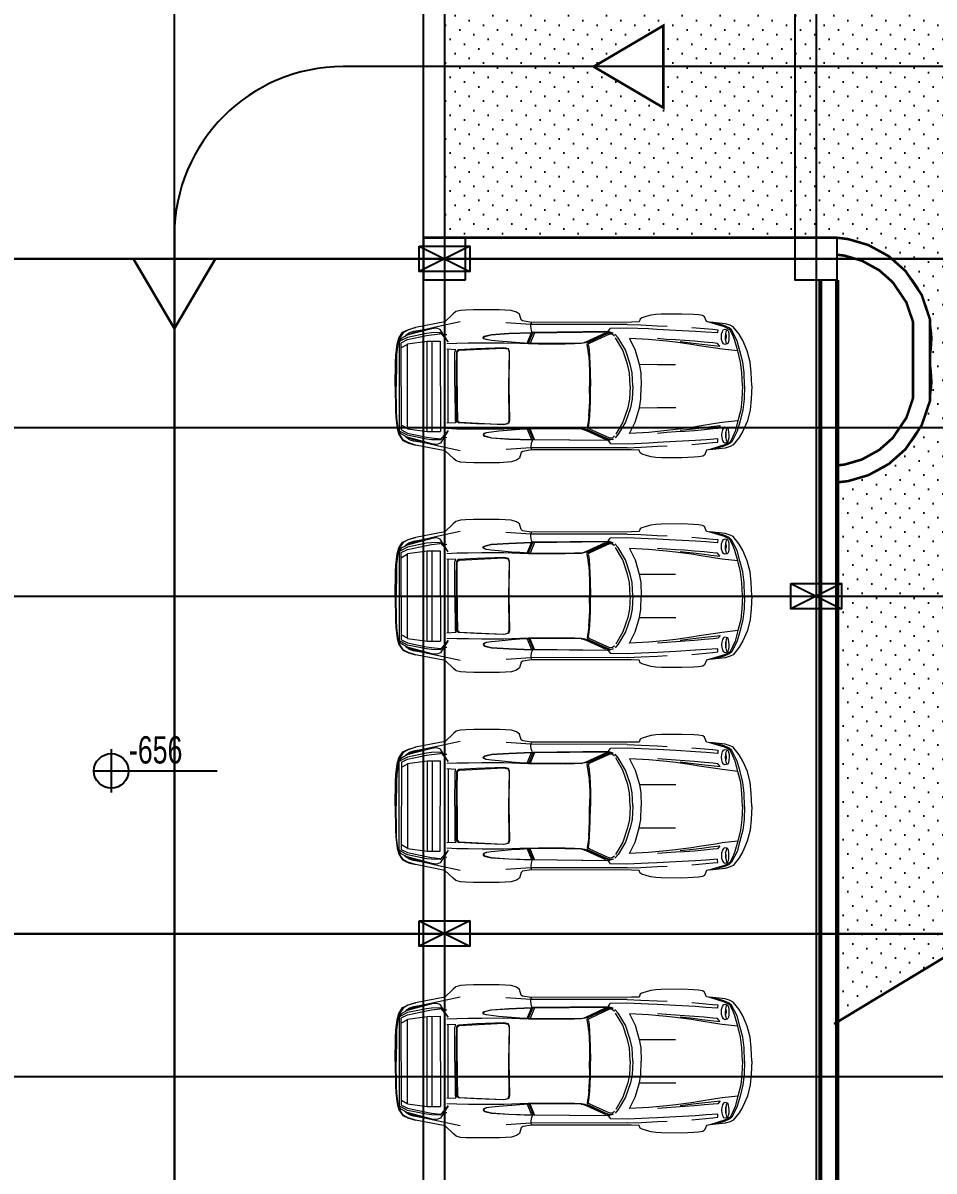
# Model space of a CAD drawing. Extents: x 250879 to 348495, y -51522 to -9360.
# Drawn here: x 327470 to 328550, y -42853 to -41492 of the extents above; entities that cross this region are included whole.
import ezdxf

# ---------------------------------------------------------------- set-up
doc = ezdxf.new("R2010")
doc.units = 0
doc.layers.get('0').update_dxf_attribs({"linetype": 'CONTINUOUS'})
doc.layers.add('A-text finishing', color=6, linetype='CONTINUOUS', lineweight=13)
doc.layers.add('FIGURES', color=153, linetype='CONTINUOUS', lineweight=0)
for name, color, linetype in [('AXIS', 1, 'CONTINUOUS'), ('COLUMN', 5, 'CONTINUOUS'), ('FURNITURE', 4, 'CONTINUOUS'), ('HATCH', 8, 'CONTINUOUS'), ('TEXT', 3, 'CONTINUOUS'), ('WALL', 7, 'CONTINUOUS')]:
    doc.layers.add(name, color=color, linetype=linetype)
doc.styles.get("Standard").update_dxf_attribs({"font": 'sanss___.ttf', "height": 15})
pattern_1 = [(45, (19207.206, -20279.165), (-5.6126601, 16.8379802), [0, -15.875])]

# ---------------------------------------------------------------- blocks, each defined once
blk = doc.blocks.new('XREF1$0$02PCAR09')
at = {"color": 0, "linetype": 'ByBlock'}
for p, q in [((-139.39, 33.77), (-143.26, 30.05)), ((-138.14, 34.83), (-139.39, 33.77)), ((-136.04, 35.43), (-138.14, 34.83)), ((-133.57, 35.58), (-136.04, 35.43)), ((-129.86, 35.7), (-133.57, 35.58)), ((-117.88, 35.7), (-129.86, 35.7)), ((-112.33, 35.34), (-117.88, 35.7)), ((-109.85, 34.59), (-112.33, 35.34)), ((-108.47, 33.6), (-109.85, 34.59)), ((-107.73, 30.95), (-108.47, 33.6)), ((-48.85, 32.53), (-51.29, 31.76)), ((-47.09, 33.02), (-48.85, 32.53)), ((-44.85, 33.29), (-47.09, 33.02)), ((-42.26, 33.45), (-44.85, 33.29)), ((-32.75, 33.53), (-42.26, 33.45)), ((-27.18, 33.31), (-32.75, 33.53)), ((-24.96, 33.14), (-27.18, 33.31)), ((-22.98, 32.83), (-24.96, 33.14)), ((-22.13, 32.24), (-22.98, 32.83)), ((-21.22, 30), (-22.13, 32.24)), ((-149.39, 26.87), (-160.88, 23.8)), ((-157.04, 27.42), (-160.49, 26.23)), ((-160.29, 26.5), (-157.04, 27.42)), ((-143.26, 30.05), (-157.04, 27.42)), ((-146.25, 27.9), (-152.81, 26.43)), ((-147.04, 27.13), (-149.39, 26.87)), ((-145.43, 26.52), (-147.04, 27.13)), ((-136.16, 30.07), (-146.25, 27.9)), ((-103.18, 28.82), (-114.79, 29.59)), ((-107, 30.43), (-107.73, 30.95)), ((-102.8, 29.76), (-107, 30.43)), ((-103.18, 28.82), (-102.8, 29.76)), ((-58.2, 28.79), (-103.18, 28.82)), ((-103.18, 28.09), (-103.18, 28.82)), ((-103.06, 26.7), (-103.18, 28.09)), ((-56.22, 29.83), (-102.8, 29.76)), ((-67.1, 25.46), (-66.11, 26.89)), ((-58.32, 27.06), (-66.11, 26.89)), ((-48.2, 26.63), (-58.32, 27.06)), ((-58.2, 28.77), (-51.78, 28.55)), ((-52.64, 29.95), (-56.22, 29.83)), ((-52.16, 31.23), (-52.64, 29.95)), ((-51.29, 31.76), (-52.16, 31.23)), ((-51.78, 28.55), (-44.15, 28.14)), ((-44.15, 28.14), (-39.54, 27.93)), ((-28.03, 27.35), (-18.29, 26.45)), ((-19.65, 29.66), (-21.22, 30)), ((-12.48, 29.04), (-19.65, 29.78)), ((-12.79, 27.56), (-19.65, 29.66)), ((-13.04, 28.18), (-17.96, 29.55)), ((-10.59, 27.09), (-13.04, 28.18)), ((-10.26, 26.19), (-12.79, 27.56)), ((-10.14, 28.29), (-12.48, 29.04)), ((-9.43, 26.13), (-10.59, 27.09)), ((-8.78, 27.56), (-10.14, 28.29)), ((-5.94, 24.09), (-8.78, 27.56)), ((-165.56, 19.69), (-164.79, 22.49)), ((-164.42, 22.49), (-165.19, 19.69)), ((-164.79, 22.49), (-162.98, 25.22)), ((-163.6, 22.32), (-164.59, 21.21)), ((-162.81, 24.98), (-164.42, 22.49)), ((-160.88, 23.8), (-163.6, 22.32)), ((-160.77, 22.81), (-163.6, 21.32)), ((-163.6, 20.33), (-160.77, 21.82)), ((-162.98, 25.22), (-160.29, 26.5)), ((-160.49, 26.23), (-162.81, 24.98)), ((-161.5, 23.73), (-161.74, 23.33)), ((-159.78, 24.91), (-161.5, 23.73)), ((-151.85, 24.65), (-160.77, 22.81)), ((-160.77, 21.82), (-151.85, 23.66)), ((-159.78, 24.24), (-160.17, 23.99)), ((-157.91, 25.53), (-159.78, 24.91)), ((-157.91, 25.01), (-159.78, 24.24)), ((-152.81, 26.43), (-157.91, 25.53)), ((-153.83, 25.85), (-157.91, 25.01)), ((-153.47, 26.28), (-153.83, 25.85)), ((-149.51, 24.91), (-151.85, 24.65)), ((-151.85, 23.66), (-149.51, 24.04)), ((-145.43, 25.03), (-149.51, 24.91)), ((-149.51, 24.04), (-145.43, 24.53)), ((-141.73, 20.71), (-145.43, 26.52)), ((-145.43, 25.03), (-141.73, 20.73)), ((-145.43, 24.53), (-145.43, 25.03)), ((-142.39, 24.02), (-143.85, 23.95)), ((-125.42, 22.45), (-125.37, 22.96)), ((-125.08, 22.11), (-125.42, 22.45)), ((-125.37, 22.96), (-124.86, 23.34)), ((-125.15, 22.43), (-125.13, 22.84)), ((-124.89, 22.11), (-125.15, 22.43)), ((-125.13, 22.84), (-124.69, 23.22)), ((-124.01, 21.73), (-125.08, 22.11)), ((-123.84, 21.73), (-124.89, 22.11)), ((-124.86, 23.34), (-121.58, 24.14)), ((-124.69, 23.22), (-121.6, 24.01)), ((-121.62, 21.38), (-124.01, 21.73)), ((-121.62, 21.38), (-123.84, 21.73)), ((-121.6, 24.01), (-113.44, 24.57)), ((-121.58, 24.14), (-113.44, 24.69)), ((-113.44, 24.69), (-102.68, 25.08)), ((-113.44, 24.57), (-102.68, 24.96)), ((-104.9, 20.03), (-102.9, 24.96)), ((-104.22, 19.99), (-102.17, 24.96)), ((-101.45, 24.96), (-103.47, 19.98)), ((-102.68, 25.44), (-103.06, 26.7)), ((-67.1, 25.44), (-102.68, 25.06)), ((-102.68, 25.08), (-102.68, 25.44)), ((-102.68, 24.94), (-67.65, 25.32)), ((-102.68, 25.06), (-102.68, 24.94)), ((-77.45, 20.66), (-68.24, 24.88)), ((-67.39, 24.89), (-76.59, 20.66)), ((-76.17, 20.52), (-66.86, 24.77)), ((-66.4, 24.24), (-75.65, 20.03)), ((-66.42, 25.2), (-67.39, 24.89)), ((-67.1, 25.54), (-67.1, 25.54)), ((-64.81, 24.72), (-67.1, 25.46)), ((-66.86, 24.77), (-65.78, 24.81)), ((-65.14, 24.16), (-66.4, 24.24)), ((-65.78, 24.81), (-64.81, 24.72)), ((-64.13, 23.29), (-65.14, 24.16)), ((-62.4, 22.49), (-63.89, 24.21)), ((-60.22, 16.82), (-63.6, 22.49)), ((-58.97, 16.82), (-62.4, 22.49)), ((-57.13, 22.11), (-54.53, 16.8)), ((-48.2, 21.63), (-57.13, 22.11)), ((-44.15, 26.41), (-48.2, 26.63)), ((-39.78, 20.85), (-48.2, 21.63)), ((-35.6, 25.95), (-44.15, 26.41)), ((-39.78, 21.75), (-44.12, 22.11)), ((-35.6, 21.46), (-39.78, 21.75)), ((-26.33, 25.46), (-35.6, 25.95)), ((-31.38, 21.21), (-35.6, 21.46)), ((-21.41, 25.08), (-26.33, 25.46)), ((-16.03, 24.72), (-21.41, 25.08)), ((-18.29, 26.45), (-15.88, 26.19)), ((-15.88, 26.19), (-16.03, 24.72)), ((-14.22, 22.91), (-14.12, 24.14)), ((-14.12, 21.68), (-14.22, 22.91)), ((-14.12, 24.14), (-13.76, 25.41)), ((-13.76, 20.44), (-14.12, 21.68)), ((-13.76, 25.41), (-13.28, 26.26)), ((-13.28, 26.26), (-12.67, 26.55)), ((-12.67, 26.55), (-11.49, 26.19)), ((-12.31, 22.86), (-12.22, 24.26)), ((-12.24, 21.56), (-12.31, 22.86)), ((-12.04, 22.86), (-12.24, 21.56)), ((-12.07, 20.57), (-12.24, 21.58)), ((-12.22, 24.26), (-12.07, 25.22)), ((-12.22, 24.26), (-12.04, 22.86)), ((-12.07, 25.22), (-11.81, 25.93)), ((-11.81, 25.93), (-11.49, 26.19)), ((-11.49, 26.19), (-11.18, 25.93)), ((-11.18, 25.93), (-10.93, 25.22)), ((-10.93, 25.22), (-10.74, 24.13)), ((-10.74, 21.58), (-10.93, 20.51)), ((-10.74, 24.13), (-10.69, 22.86)), ((-10.69, 22.86), (-10.74, 21.58)), ((-8.9, 23.63), (-10.26, 26.19)), ((-6.9, 21.08), (-9.43, 26.13)), ((-7.91, 21.15), (-8.9, 23.63)), ((-4.27, 21.14), (-5.94, 24.09)), ((-166.21, 14.44), (-165.56, 19.69)), ((-165.19, 19.69), (-165.8, 14.82)), ((-163.6, 21.32), (-164.59, 20.71)), ((-164.59, -21.21), (-164.59, 21.21)), ((-163.6, 20.33), (-163.6, -20.33)), ((-163.6, 18.05), (-160.88, 19.53)), ((-160.77, 19.82), (-151.61, 21.07)), ((-160.77, 19.82), (-160.77, -19.82)), ((-151.61, 21.07), (-151.61, -21.07)), ((-151.61, 21.07), (-145.43, 21.07)), ((-149.26, 21.07), (-149.26, -21.19)), ((-145.43, -21.07), (-145.43, 21.07)), ((-137.77, 19.96), (-142.39, 19.75)), ((-138.14, 17.06), (-142.38, 17.26)), ((-141.73, 17.26), (-141.73, -17.16)), ((-138.57, 15.9), (-138.14, 17.06)), ((-137.51, 16.58), (-137.9, 15.9)), ((-132.34, 20.03), (-137.77, 19.96)), ((-136.98, 17.01), (-137.51, 16.58)), ((-137.48, 15.78), (-137.08, 16.44)), ((-137.08, 16.44), (-136.55, 16.78)), ((-128.55, 17.52), (-136.98, 17.01)), ((-136.55, 16.78), (-115.95, 17.82)), ((-126.04, 20.1), (-132.34, 20.03)), ((-115.76, 17.94), (-128.55, 17.52)), ((-115.78, 20.11), (-126.04, 20.1)), ((-118.22, 21.03), (-121.62, 21.38)), ((-112.19, 20.51), (-118.22, 21.03)), ((-115.95, 17.82), (-113.73, 17.36)), ((-108.37, 19.87), (-115.78, 20.11)), ((-113.56, 17.48), (-115.76, 17.94)), ((-113.73, 17.36), (-113.35, 15.95)), ((-113.2, 16.07), (-113.56, 17.48)), ((-108.37, 20.23), (-112.19, 20.51)), ((-104.22, 19.99), (-108.37, 20.23)), ((-104.27, 19.73), (-108.37, 19.87)), ((-99.56, 19.65), (-104.27, 19.73)), ((-99.52, 19.84), (-104.22, 19.99)), ((-87.11, 19.64), (-99.56, 19.65)), ((-87.11, 19.87), (-99.52, 19.84)), ((-82.86, 19.87), (-87.11, 19.87)), ((-82.86, 19.72), (-87.11, 19.64)), ((-79.67, 19.98), (-82.86, 19.87)), ((-79.63, 19.86), (-82.86, 19.72)), ((-79.67, 19.96), (-78.74, 20.2)), ((-77.89, 20.2), (-79.63, 19.86)), ((-78.74, 20.2), (-77.45, 20.66)), ((-77.21, 20.44), (-77.89, 20.2)), ((-76.59, 20.66), (-77.21, 20.44)), ((-76.95, 19.52), (-76.71, 20.25)), ((-76.73, 18.37), (-76.95, 19.52)), ((-76.42, 16.82), (-76.73, 18.37)), ((-76.71, 20.25), (-76.17, 20.52)), ((-76.22, 19.69), (-76.44, 19.24)), ((-76.44, 19.24), (-76.15, 18.22)), ((-76.1, 14.07), (-76.42, 16.82)), ((-75.65, 20.03), (-76.22, 19.69)), ((-76.15, 18.22), (-75.93, 16.82)), ((-75.93, 16.82), (-75.72, 13.98)), ((-60.22, 16.82), (-60.22, 16.82)), ((-58, 10.14), (-60.22, 16.82)), ((-56.75, 10.14), (-58.97, 16.82)), ((-54.53, 16.8), (-52.55, 10.14)), ((-35.6, 20.37), (-39.78, 20.85)), ((-28.21, 19.38), (-35.6, 20.37)), ((-33.48, 20.69), (-27.45, 19.99)), ((-26.79, 20.88), (-31.38, 21.21)), ((-24.62, 18.78), (-28.21, 19.38)), ((-27.45, 19.99), (-23.36, 19.5)), ((-22.2, 20.45), (-26.79, 20.88)), ((-17.01, 17.6), (-24.62, 18.78)), ((-23.36, 19.5), (-19.12, 18.97)), ((-18.2, 20.06), (-22.2, 20.45)), ((-19.12, 18.97), (-14.89, 18.51)), ((-16, 19.87), (-18.2, 20.06)), ((-13.95, 17.11), (-17.01, 17.6)), ((-14.89, 18.51), (-16, 19.87)), ((-6.56, 16.32), (-13.95, 17.11)), ((-13.28, 19.65), (-13.76, 20.44)), ((-12.67, 19.33), (-13.28, 19.65)), ((-11.49, 19.6), (-12.67, 19.33)), ((-11.81, 19.84), (-12.07, 20.57)), ((-11.49, 19.6), (-11.81, 19.84)), ((-11.18, 19.81), (-11.49, 19.6)), ((-10.93, 20.51), (-11.18, 19.81)), ((-6.56, 16.32), (-7.91, 21.15)), ((-5.57, 16.32), (-6.9, 21.08)), ((-5.26, 11.13), (-6.56, 16.32)), ((-4.27, 11.13), (-5.57, 16.32)), ((-2.17, 16.31), (-4.27, 21.14)), ((-0.87, 11.13), (-2.17, 16.31)), ((-166.57, 0.02), (-166.35, 11.22)), ((-166.35, 11.22), (-166.21, 14.44)), ((-165.94, 11.59), (-166.08, 0)), ((-165.8, 14.82), (-165.94, 11.59)), ((-138.66, 0), (-138.57, 15.9)), ((-137.9, 15.9), (-138.04, 8.28)), ((-137.56, 8.16), (-137.48, 15.78)), ((-113.4, -0.02), (-113.2, 16.07)), ((-113.35, 15.95), (-113.4, 0.02)), ((-76.1, 14.07), (-75.74, 7.15)), ((-75.72, 13.98), (-75.43, 7.15)), ((-4.7, 6.2), (-5.26, 11.13)), ((-3.7, 6.2), (-4.27, 11.13)), ((-0.31, 6.18), (-0.87, 11.13)), ((-138.04, 8.28), (-138.04, 0)), ((-137.56, 0), (-137.56, 8.16)), ((-75.74, 7.15), (-75.77, 0)), ((-75.43, 7.15), (-75.4, 0)), ((-57.13, 6.18), (-58, 10.14)), ((-56.89, 0), (-57.13, 6.18)), ((-55.9, 6.18), (-56.75, 10.14)), ((-55.64, 0), (-55.9, 6.18)), ((-52.55, 10.14), (-44.12, 10.09)), ((-52.55, 10.14), (-51.92, 6.18)), ((-51.92, 6.18), (-51.68, 0)), ((-44.12, 10.09), (-35.6, 10.09)), ((-4.39, 0), (-4.7, 6.2)), ((-3.4, 0), (-3.7, 6.2)), ((0, 0), (-0.31, 6.18)), ((-165.94, -11.59), (-166.08, 0)), ((-138.66, 0), (-138.57, -15.9)), ((-138.04, -8.28), (-138.04, 0)), ((-137.56, 0), (-137.56, -8.16)), ((-113.4, 0.02), (-113.2, -16.07)), ((-75.74, -7.15), (-75.77, 0)), ((-75.43, -7.15), (-75.4, 0)), ((-56.89, 0), (-57.13, -6.18)), ((-55.64, 0), (-55.9, -6.18)), ((-51.92, -6.18), (-51.68, 0)), ((-4.39, 0), (-4.7, -6.2)), ((-3.4, 0), (-3.7, -6.2)), ((0, 0), (-0.31, -6.18)), ((-166.57, -0.02), (-166.35, -11.22)), ((-113.35, -15.95), (-113.4, -0.02)), ((-137.9, -15.9), (-138.04, -8.28)), ((-137.56, -8.16), (-137.48, -15.78)), ((-76.1, -14.07), (-75.74, -7.15)), ((-75.72, -13.98), (-75.43, -7.15)), ((-58, -10.14), (-60.22, -16.82)), ((-56.75, -10.14), (-58.97, -16.82)), ((-57.13, -6.18), (-58, -10.14)), ((-55.9, -6.18), (-56.75, -10.14)), ((-54.53, -16.8), (-52.55, -10.14)), ((-52.55, -10.14), (-51.92, -6.18)), ((-52.55, -10.14), (-44.12, -10.09)), ((-44.12, -10.09), (-35.6, -10.09)), ((-4.7, -6.2), (-5.26, -11.13)), ((-3.7, -6.2), (-4.27, -11.13)), ((-0.31, -6.18), (-0.87, -11.13)), ((-166.35, -11.22), (-166.21, -14.44)), ((-166.21, -14.44), (-165.56, -19.69)), ((-165.8, -14.82), (-165.94, -11.59)), ((-165.19, -19.69), (-165.8, -14.82)), ((-138.57, -15.9), (-138.14, -17.06)), ((-137.51, -16.58), (-137.9, -15.9)), ((-137.48, -15.78), (-137.08, -16.44)), ((-113.73, -17.36), (-113.35, -15.95)), ((-113.2, -16.07), (-113.56, -17.48)), ((-76.1, -14.07), (-76.42, -16.82)), ((-75.93, -16.82), (-75.72, -13.98)), ((-5.26, -11.13), (-6.56, -16.32)), ((-4.27, -11.13), (-5.57, -16.32)), ((-0.87, -11.13), (-2.17, -16.31)), ((-165.56, -19.69), (-164.79, -22.49)), ((-164.42, -22.49), (-165.19, -19.69)), ((-163.6, -21.32), (-164.59, -20.71)), ((-163.6, -22.32), (-164.59, -21.21)), ((-163.6, -18.05), (-160.88, -19.53)), ((-163.6, -20.33), (-160.77, -21.82)), ((-160.77, -22.81), (-163.6, -21.32)), ((-160.77, -19.82), (-151.61, -21.07)), ((-151.61, -21.07), (-145.43, -21.07)), ((-141.73, -20.71), (-145.43, -26.52)), ((-145.43, -25.03), (-141.73, -20.73)), ((-137.77, -19.96), (-142.39, -19.75)), ((-138.14, -17.06), (-142.38, -17.26)), ((-132.34, -20.03), (-137.77, -19.96)), ((-136.98, -17.01), (-137.51, -16.58)), ((-137.08, -16.44), (-136.55, -16.78)), ((-128.55, -17.52), (-136.98, -17.01)), ((-136.55, -16.78), (-115.95, -17.82)), ((-126.04, -20.1), (-132.34, -20.03)), ((-115.76, -17.94), (-128.55, -17.52)), ((-115.78, -20.11), (-126.04, -20.1)), ((-121.62, -21.38), (-124.01, -21.73)), ((-121.62, -21.38), (-123.84, -21.73)), ((-118.22, -21.03), (-121.62, -21.38)), ((-112.19, -20.51), (-118.22, -21.03)), ((-115.95, -17.82), (-113.73, -17.36)), ((-108.37, -19.87), (-115.78, -20.11)), ((-113.56, -17.48), (-115.76, -17.94)), ((-108.37, -20.23), (-112.19, -20.51)), ((-104.27, -19.73), (-108.37, -19.87)), ((-104.22, -19.99), (-108.37, -20.23)), ((-104.9, -20.03), (-102.9, -24.96)), ((-99.56, -19.65), (-104.27, -19.73)), ((-99.52, -19.84), (-104.22, -19.99)), ((-104.22, -19.99), (-102.17, -24.96)), ((-101.45, -24.96), (-103.47, -19.98)), ((-87.11, -19.64), (-99.56, -19.65)), ((-87.11, -19.87), (-99.52, -19.84)), ((-82.86, -19.72), (-87.11, -19.64)), ((-82.86, -19.87), (-87.11, -19.87)), ((-79.63, -19.86), (-82.86, -19.72)), ((-79.67, -19.98), (-82.86, -19.87)), ((-79.67, -19.96), (-78.74, -20.2)), ((-77.89, -20.2), (-79.63, -19.86)), ((-78.74, -20.2), (-77.45, -20.66)), ((-77.21, -20.44), (-77.89, -20.2)), ((-77.45, -20.66), (-68.24, -24.88)), ((-76.59, -20.66), (-77.21, -20.44)), ((-76.73, -18.37), (-76.95, -19.52)), ((-76.95, -19.52), (-76.71, -20.25)), ((-76.42, -16.82), (-76.73, -18.37)), ((-76.71, -20.25), (-76.17, -20.52)), ((-67.39, -24.89), (-76.59, -20.66)), ((-76.44, -19.24), (-76.15, -18.22)), ((-76.22, -19.69), (-76.44, -19.24)), ((-75.65, -20.03), (-76.22, -19.69)), ((-76.17, -20.52), (-66.86, -24.77)), ((-76.15, -18.22), (-75.93, -16.82)), ((-66.4, -24.24), (-75.65, -20.03)), ((-60.22, -16.82), (-63.6, -22.49)), ((-58.97, -16.82), (-62.4, -22.49)), ((-60.22, -16.82), (-60.22, -16.82)), ((-57.13, -22.11), (-54.53, -16.8)), ((-39.78, -20.85), (-48.2, -21.63)), ((-35.6, -20.37), (-39.78, -20.85)), ((-28.21, -19.38), (-35.6, -20.37)), ((-31.38, -21.21), (-35.6, -21.46)), ((-33.48, -20.69), (-27.45, -19.99)), ((-26.79, -20.88), (-31.38, -21.21)), ((-24.62, -18.78), (-28.21, -19.38)), ((-27.45, -19.99), (-23.36, -19.5)), ((-22.2, -20.45), (-26.79, -20.88)), ((-17.01, -17.6), (-24.62, -18.78)), ((-23.36, -19.5), (-19.12, -18.97)), ((-18.2, -20.06), (-22.2, -20.45)), ((-19.12, -18.97), (-14.89, -18.51)), ((-16, -19.87), (-18.2, -20.06)), ((-13.95, -17.11), (-17.01, -17.6)), ((-14.89, -18.51), (-16, -19.87)), ((-13.76, -20.44), (-14.12, -21.68)), ((-6.56, -16.32), (-13.95, -17.11)), ((-13.28, -19.65), (-13.76, -20.44)), ((-12.67, -19.33), (-13.28, -19.65)), ((-11.49, -19.6), (-12.67, -19.33)), ((-12.07, -20.57), (-12.24, -21.58)), ((-11.81, -19.84), (-12.07, -20.57)), ((-11.49, -19.6), (-11.81, -19.84)), ((-11.18, -19.81), (-11.49, -19.6)), ((-10.93, -20.51), (-11.18, -19.81)), ((-10.74, -21.58), (-10.93, -20.51)), ((-6.9, -21.08), (-9.43, -26.13)), ((-7.91, -21.15), (-8.9, -23.63)), ((-6.56, -16.32), (-7.91, -21.15)), ((-5.57, -16.32), (-6.9, -21.08)), ((-4.27, -21.14), (-5.94, -24.09)), ((-2.17, -16.31), (-4.27, -21.14)), ((-164.79, -22.49), (-162.98, -25.22)), ((-162.81, -24.98), (-164.42, -22.49)), ((-160.88, -23.8), (-163.6, -22.32)), ((-162.98, -25.22), (-160.29, -26.5)), ((-160.49, -26.23), (-162.81, -24.98)), ((-161.5, -23.73), (-161.74, -23.33)), ((-159.78, -24.91), (-161.5, -23.73)), ((-149.39, -26.87), (-160.88, -23.8)), ((-160.77, -21.82), (-151.85, -23.66)), ((-151.85, -24.65), (-160.77, -22.81)), ((-157.04, -27.42), (-160.49, -26.23)), ((-160.29, -26.5), (-157.04, -27.42)), ((-159.78, -24.24), (-160.17, -23.99)), ((-157.91, -25.01), (-159.78, -24.24)), ((-157.91, -25.53), (-159.78, -24.91)), ((-153.83, -25.85), (-157.91, -25.01)), ((-152.81, -26.43), (-157.91, -25.53)), ((-153.47, -26.28), (-153.83, -25.85)), ((-146.25, -27.9), (-152.81, -26.43)), ((-151.85, -23.66), (-149.51, -24.04)), ((-149.51, -24.91), (-151.85, -24.65)), ((-149.51, -24.04), (-145.43, -24.53)), ((-145.43, -25.03), (-149.51, -24.91)), ((-145.43, -26.52), (-147.04, -27.13)), ((-145.43, -24.53), (-145.43, -25.03)), ((-142.39, -24.02), (-143.85, -23.95)), ((-125.08, -22.11), (-125.42, -22.45)), ((-125.42, -22.45), (-125.37, -22.96)), ((-125.37, -22.96), (-124.86, -23.34)), ((-124.89, -22.11), (-125.15, -22.43)), ((-125.15, -22.43), (-125.13, -22.84)), ((-125.13, -22.84), (-124.69, -23.22)), ((-124.01, -21.73), (-125.08, -22.11)), ((-123.84, -21.73), (-124.89, -22.11)), ((-124.86, -23.34), (-121.58, -24.14)), ((-124.69, -23.22), (-121.6, -24.01)), ((-121.6, -24.01), (-113.44, -24.57)), ((-121.58, -24.14), (-113.44, -24.69)), ((-113.44, -24.57), (-102.68, -24.96)), ((-113.44, -24.69), (-102.68, -25.08)), ((-103.06, -26.7), (-103.18, -28.09)), ((-102.68, -25.44), (-103.06, -26.7)), ((-102.68, -25.06), (-102.68, -24.94)), ((-102.68, -24.94), (-67.65, -25.32)), ((-67.1, -25.44), (-102.68, -25.06)), ((-102.68, -25.08), (-102.68, -25.44)), ((-66.42, -25.2), (-67.39, -24.89)), ((-64.81, -24.72), (-67.1, -25.46)), ((-67.1, -25.46), (-66.11, -26.89)), ((-67.1, -25.54), (-67.1, -25.54)), ((-66.86, -24.77), (-65.78, -24.81)), ((-65.14, -24.16), (-66.4, -24.24)), ((-65.78, -24.81), (-64.81, -24.72)), ((-64.13, -23.29), (-65.14, -24.16)), ((-62.4, -22.49), (-63.89, -24.21)), ((-48.2, -26.63), (-58.32, -27.06)), ((-48.2, -21.63), (-57.13, -22.11)), ((-44.15, -26.41), (-48.2, -26.63)), ((-35.6, -25.95), (-44.15, -26.41)), ((-39.78, -21.75), (-44.12, -22.11)), ((-35.6, -21.46), (-39.78, -21.75)), ((-26.33, -25.46), (-35.6, -25.95)), ((-28.03, -27.35), (-18.29, -26.45)), ((-21.41, -25.08), (-26.33, -25.46)), ((-16.03, -24.72), (-21.41, -25.08)), ((-18.29, -26.45), (-15.88, -26.19)), ((-15.88, -26.19), (-16.03, -24.72)), ((-14.12, -21.68), (-14.22, -22.91)), ((-14.22, -22.91), (-14.12, -24.14)), ((-14.12, -24.14), (-13.76, -25.41)), ((-13.76, -25.41), (-13.28, -26.26)), ((-13.28, -26.26), (-12.67, -26.55)), ((-10.26, -26.19), (-12.79, -27.56)), ((-12.67, -26.55), (-11.49, -26.19)), ((-12.24, -21.56), (-12.31, -22.86)), ((-12.31, -22.86), (-12.22, -24.26)), ((-12.04, -22.86), (-12.24, -21.56)), ((-12.22, -24.26), (-12.04, -22.86)), ((-12.22, -24.26), (-12.07, -25.22)), ((-12.07, -25.22), (-11.81, -25.93)), ((-11.81, -25.93), (-11.49, -26.19)), ((-11.49, -26.19), (-11.18, -25.93)), ((-11.18, -25.93), (-10.93, -25.22)), ((-10.93, -25.22), (-10.74, -24.13)), ((-10.69, -22.86), (-10.74, -21.58)), ((-10.74, -24.13), (-10.69, -22.86)), ((-9.43, -26.13), (-10.59, -27.09)), ((-8.9, -23.63), (-10.26, -26.19)), ((-5.94, -24.09), (-8.78, -27.56)), ((-143.26, -30.05), (-157.04, -27.42)), ((-147.04, -27.13), (-149.39, -26.87)), ((-136.16, -30.07), (-146.25, -27.9)), ((-139.39, -33.77), (-143.26, -30.05)), ((-103.18, -28.82), (-114.79, -29.59)), ((-107.73, -30.95), (-108.47, -33.6)), ((-107, -30.43), (-107.73, -30.95)), ((-102.8, -29.76), (-107, -30.43)), ((-103.18, -28.09), (-103.18, -28.82)), ((-58.2, -28.79), (-103.18, -28.82)), ((-103.18, -28.82), (-102.8, -29.76)), ((-56.22, -29.83), (-102.8, -29.76)), ((-58.32, -27.06), (-66.11, -26.89)), ((-58.2, -28.77), (-51.78, -28.55)), ((-52.64, -29.95), (-56.22, -29.83)), ((-52.16, -31.23), (-52.64, -29.95)), ((-51.29, -31.76), (-52.16, -31.23)), ((-51.78, -28.55), (-44.15, -28.14)), ((-48.85, -32.53), (-51.29, -31.76)), ((-44.15, -28.14), (-39.54, -27.93)), ((-21.22, -30), (-22.13, -32.24)), ((-19.65, -29.66), (-21.22, -30)), ((-12.79, -27.56), (-19.65, -29.66)), ((-12.48, -29.04), (-19.65, -29.78)), ((-13.04, -28.18), (-17.96, -29.55)), ((-10.59, -27.09), (-13.04, -28.18)), ((-10.14, -28.29), (-12.48, -29.04)), ((-8.78, -27.56), (-10.14, -28.29)), ((-138.14, -34.83), (-139.39, -33.77)), ((-136.04, -35.43), (-138.14, -34.83)), ((-133.57, -35.58), (-136.04, -35.43)), ((-129.86, -35.7), (-133.57, -35.58)), ((-117.88, -35.7), (-129.86, -35.7)), ((-112.33, -35.34), (-117.88, -35.7)), ((-109.85, -34.59), (-112.33, -35.34)), ((-108.47, -33.6), (-109.85, -34.59)), ((-47.09, -33.02), (-48.85, -32.53)), ((-44.85, -33.29), (-47.09, -33.02)), ((-42.26, -33.45), (-44.85, -33.29)), ((-32.75, -33.53), (-42.26, -33.45)), ((-27.18, -33.31), (-32.75, -33.53)), ((-24.96, -33.14), (-27.18, -33.31)), ((-22.98, -32.83), (-24.96, -33.14)), ((-22.13, -32.24), (-22.98, -32.83))]:
    blk.add_line(p, q, dxfattribs=at)
blk = doc.blocks.new('COLUMN')
at = {"layer": 'AXIS'}
for p, q in [((236924.7, -9644.3), (236984.7, -9674.3)), ((236984.7, -9644.3), (236924.7, -9674.3))]:
    blk.add_line(p, q, dxfattribs=at)
at = {"layer": 'COLUMN'}
blk.add_lwpolyline([(236924.7, -9644.3), (236984.7, -9644.3), (236984.7, -9674.3), (236924.7, -9674.3)], close=True, dxfattribs=at)
blk = doc.blocks.new('AXISG')
at = {"layer": 'AXIS'}
for p, q in [((306715.5, -23682.8), (306715.5, -19766.8)), ((307035.7, -19949.2), (307035.7, -23531.7)), ((305595.8, -21492.8), (307936.9, -21492.8)), ((305587.5, -21892.8), (307936.9, -21892.8)), ((305587.5, -22292.8), (307936.9, -22292.8))]:
    blk.add_line(p, q, dxfattribs=at)
at = {"layer": 'WALL', "linetype": 'Continuous'}
for p in [(70081, -11833.6), (70521.5, -12233.6), (70081, -12633.6)]:
    blk.add_blockref('COLUMN', p, dxfattribs=at)

msp = doc.modelspace()

# ---------------------------------------------------------------- hatches: boundary and pattern name
at = {"layer": 'FURNITURE', "ltscale": 3}
h = msp.add_hatch(dxfattribs=at)
h.set_pattern_fill('DOTS', color=256, scale=10, angle=45, style=0)
h.set_pattern_definition(pattern_1)
h.paths.add_polyline_path([(328385.10259, -41404.79782), (327969.62571, -41404.79782), (327969.62571, -41544.25948), (328146.4745, -41544.25948), (328229.12429, -41495.62371), (328229.12429, -41544.25948), (328385.10259, -41544.25948)], flags=17)
h.paths.add_polyline_path([(328385.10259, -41544.25948), (328229.12429, -41544.25948), (328229.12429, -41592.89526), (328146.4745, -41544.25948), (327969.62571, -41544.25948), (327969.62571, -41746.99817), (328385.10259, -41746.99817)])
h.paths.add_polyline_path([(328410.10259, -41544.25948), (328385.10259, -41544.25948), (328385.10259, -41746.99817), (328410.10259, -41746.99817)])
h.paths.add_polyline_path([(328410.10259, -41386.83358), (328380.10259, -41386.83358), (328380.10259, -41371.99817), (327969.62571, -41371.99817), (327969.62571, -41404.79782), (328385.10259, -41404.79782), (328385.10259, -41544.25948), (328410.10259, -41544.25948)])
h.paths.add_polyline_path([(328752.9393, -41386.8367), (328440.92594, -41386.8367), (328440.10259, -41386.83358), (328410.10259, -41386.83358), (328410.10259, -41544.25948), (328552.27697, -41544.25948, -0.4142135624), (328752.27697, -41744.25948), (328752.27697, -41771.83358), (328870.5187, -41771.83358, -0.9977861785), (328970.51821, -41772.05521), (328988.66622, -41772.05521), (328949.90351, -41552.12219, 0.3639919777)])
h.paths.add_polyline_path([(328552.27697, -41544.25948), (328410.10259, -41544.25948), (328410.10259, -41746.99817), (328435.10259, -41746.99817, -0.1467971024), (328500.2239, -41771.83358), (328752.27697, -41771.83358), (328752.27697, -41744.25948, 0.4142135624)], flags=17)
h.paths.add_polyline_path([(328713.71503, -41592.11648), (328713.71503, -41551.87985), (328736.6677, -41551.87985), (328736.6677, -41592.11648)], flags=24)
h = msp.add_hatch(dxfattribs=at)
h.set_pattern_fill('DOTS', color=256, scale=10, angle=45, style=0)
h.set_pattern_definition(pattern_1)
h.paths.add_polyline_path([(328988.66622, -41772.05521), (328970.51821, -41772.05521, -1.0005705663), (328870.51824, -41771.99817), (328752.35495, -41771.99817), (328800.91275, -41854.51544), (328752.27697, -41854.51544), (328752.27697, -41972.08046), (329023.92023, -41972.08046)])
h.paths.add_polyline_path([(328752.27697, -41854.51544), (328703.6412, -41854.51544), (328752.199, -41771.99817), (328500.4373, -41771.99817, -0.2857242539), (328545.10259, -41892.08046, -0.171448444), (328533.90418, -41972.08046), (328752.27697, -41972.08046)])
h.paths.add_polyline_path([(328752.27697, -41972.08046), (328533.90418, -41972.08046, -0.2604857652), (328435.10259, -42037.16275), (328435.10259, -42156.83358), (328440.10259, -42156.83358), (328440.10259, -42171.83358), (328752.27697, -42171.83358)], flags=17)
edge = h.paths.add_edge_path()
edge.add_line((329025.10259, -41978.78893), (329023.92023, -41972.08046))
edge.add_line((329023.92023, -41972.08046), (328752.27697, -41972.08046))
edge.add_line((328752.27697, -41972.08046), (328752.27697, -42171.83358))
edge.add_line((328752.27697, -42171.83358), (328870.5187, -42171.83358))
edge.add_arc((328920.51821, -42172.05521), 50, 0, 179.74603373, ccw=False)
edge.add_arc((328920.51821, -42172.05521), 50, 179.93463654, 359.99999997, ccw=False)
edge.add_line((328870.51824, -42171.99817), (328752.27697, -42171.99817))
edge.add_line((328752.27697, -42171.99817), (328752.27697, -42462.75588))
edge.add_arc((328752.27697, -42469.30842), 6.55254, 0, 90, ccw=False)
edge.add_arc((328752.27697, -42469.30842), 6.55254, -180, 0, ccw=False)
edge.add_arc((328752.27697, -42469.30842), 6.55254, 90, 180, ccw=False)
edge.add_line((328752.27697, -42462.75588), (328752.27697, -42171.99817))
edge.add_line((328752.27697, -42171.99817), (328440.10259, -42171.99817))
edge.add_line((328440.10259, -42171.99817), (328440.10259, -42186.83358))
edge.add_line((328440.10259, -42186.83358), (328435.10259, -42186.83358))
edge.add_line((328435.10259, -42186.83358), (328435.10259, -42556.83358))
edge.add_line((328435.10259, -42556.83358), (328440.10259, -42556.83358))
edge.add_line((328440.10259, -42556.83358), (328440.10259, -42571.83358))
edge.add_line((328440.10259, -42571.83358), (328608.70084, -42571.83358))
edge.add_line((328608.70084, -42571.83358), (328754.37102, -42483.77385))
edge.add_spline(control_points=[(328754.37102, -42483.77385), (328754.37102, -42483.85396), (328754.37193, -42483.93383), (328754.37375, -42484.01347)], knot_values=[148.311472602, 148.311472602, 148.311472602, 148.311472602, 148.5517962263, 148.5517962263, 148.5517962263, 148.5517962263], degree=3, periodic=0)
edge.add_line((328754.37375, -42484.01347), (328795.15782, -42459.38938))
edge.add_spline(control_points=[(328795.15782, -42459.38938), (328795.13941, -42459.3295), (328791.30597, -42446.86229), (328782.92416, -42420.19304), (328830.25214, -42425.94593), (328830.25214, -42438.01205)], knot_values=[0, 0, 0, 0, 0.1440330011, 29.992197968, 66.1905518095, 66.1905518095, 66.1905518095, 66.1905518095], degree=3, periodic=0)
edge.add_line((328830.32651, -42438.15567), (329025.10259, -42320.55622))
edge.add_line((329025.10259, -42320.55622), (329025.10259, -41978.78893))
h.paths.add_polyline_path([(328608.42858, -42571.99817), (328440.10259, -42571.99817), (328440.10259, -42586.83358), (328435.10259, -42586.83358), (328435.10259, -42676.77623)])
h.paths.add_polyline_path([(328713.71503, -41992.11648), (328713.71503, -41951.87985), (328736.6677, -41951.87985), (328736.6677, -41992.11648)], flags=9)
h.paths.add_polyline_path([(328713.71503, -42392.11648), (328713.71503, -42351.87985), (328736.6677, -42351.87985), (328736.6677, -42392.11648)], flags=25)

# ---------------------------------------------------------------- linework, layer by layer
at = {"layer": 'A-text finishing', "const_width": 3}
for points in [[(328435.10259, -41746.99817), (327944.62571, -41746.99817)], [(328545.10259, -41892.08046), (328545.10259, -41843.77871), (328535.24938, -41814.75289), (328516.12571, -41786.5056), (328496.5581, -41769.121), (328472.11051, -41755.67206), (328448.2441, -41748.68277), (328435.10259, -41746.99817)], [(328525.10259, -41892.08046), (328525.10259, -41847.0808), (328517.17708, -41823.73366), (328500.96895, -41799.79287), (328484.95212, -41785.56291), (328464.38868, -41774.25069), (328444.13676, -41768.31991), (328435.10259, -41767.16182)], [(328525.10259, -41872.08046), (328525.10259, -41847.0808)], [(328525.10259, -41892.08046), (328525.10259, -41937.08011), (328517.17708, -41960.42726), (328500.96895, -41984.36805), (328484.95212, -41998.59801), (328464.38868, -42009.91023), (328444.13676, -42015.84101), (328432.55961, -42017.32508)], [(328545.10259, -41892.08046), (328545.10259, -41940.38221), (328535.24938, -41969.40803), (328516.12571, -41997.65532), (328496.5581, -42015.03992), (328472.11051, -42028.48886), (328448.2441, -42035.47815), (328434.06125, -42037.16275)]]:
    msp.add_lwpolyline(points, dxfattribs=at)
at = {"layer": 'A-text finishing'}
for centre, start, end in [((328426.27921, -41867.92958), 348.5111191, 85.82699004), ((328426.27921, -41916.23134), 274.17300996, 11.4888809)]:
    msp.add_arc(centre, 121.25287, start, end, dxfattribs=at)
at = {"layer": 'AXIS'}
for p, q in [((327969.62571, -39780.65994), (327969.62571, -43810.85677)), ((328410.10259, -39780.65994), (328410.10259, -43803.29107)), ((326619.27605, -41771.99817), (328870.84741, -41771.99817)), ((285747.17429, -41972.08046), (334477.223, -41972.08046)), ((323675.07505, -41972.08046), (327726.75626, -41972.08046)), ((323675.07505, -41972.08046), (348494.99403, -41972.08046)), ((326564.69423, -42171.99817), (328870.84741, -42171.99817)), ((326774.46169, -42571.99817), (328870.84741, -42571.99817))]:
    msp.add_line(p, q, dxfattribs=at)
at = {"layer": 'COLUMN'}
for points in [[(327994.62571, -41796.99817), (327994.62571, -41746.99817), (327944.62571, -41746.99817), (327944.62571, -41796.99817)], [(328435.10259, -41796.99817), (328435.10259, -41746.99817), (328385.10259, -41746.99817), (328385.10259, -41796.99817)]]:
    msp.add_lwpolyline(points, close=True, dxfattribs=at)
at = {"layer": 'FURNITURE', "ltscale": 3}
for p, q in [((327944.62571, -43372.32734), (327944.62571, -40596.99817)), ((328385.10259, -41396.99817), (328385.10259, -41746.99817)), ((328595.10259, -41544.25948), (327849.46625, -41544.25948)), ((327649.46625, -41744.25948), (327649.46625, -43109.64108))]:
    msp.add_line(p, q, dxfattribs=at)
msp.add_arc((327849.46625, -41744.25948), 200, 90, 180, dxfattribs=at)
at = {"layer": 'HATCH', "linetype": 'ByBlock', "ltscale": 3}
msp.add_line((327649.46625, -43978.12893), (327649.46625, -39808.58194), dxfattribs=at)
at = {"layer": 'WALL', "color": 6, "linetype": 'Continuous'}
msp.add_line((329101.47996, -42274.44204), (328431.3855, -42679.02326), dxfattribs=at)
at = {"layer": 'WALL', "linetype": 'Continuous'}
for p, q in [((327574.66095, -42353.38124), (327574.66095, -42404.78578)), ((327554.13421, -42379.08351), (327700.08264, -42379.08351))]:
    msp.add_line(p, q, dxfattribs=at)
at = {"layer": 'WALL', "color": 4, "linetype": 'Continuous'}
msp.add_xline((336888.45633, -42741.55403), (-1, 0), dxfattribs=at)
at = {"layer": 'WALL', "linetype": 'Continuous', "const_width": 3}
for points in [[(328146.4745, -41544.25948), (328229.12429, -41495.62371), (328229.12429, -41544.25948)], [(328146.4745, -41544.25948), (328229.12429, -41592.89526), (328229.12429, -41544.25948)], [(327649.46625, -41854.64795), (327600.83047, -41771.99817), (327649.46625, -41771.99817)], [(327649.46625, -41854.64795), (327698.10202, -41771.99817), (327649.46625, -41771.99817)], [(328754.37102, -42483.77385), (328431.3855, -42679.02326)]]:
    msp.add_lwpolyline(points, dxfattribs=at)
at = {"layer": 'WALL', "linetype": 'Continuous', "ltscale": 3, "const_width": 5}
for points in [[(328415.10259, -42692.08046), (328415.10259, -43352.32734), (328415.10259, -41796.99817)], [(328435.10259, -42692.08046), (328435.10259, -43372.32734), (328435.10259, -41796.99817)]]:
    msp.add_lwpolyline(points, dxfattribs=at)
at = {"layer": 'WALL', "linetype": 'Continuous', "ltscale": 3}
msp.add_lwpolyline([(328525.10259, -41799.7652), (328525.10259, -41797.67149)], dxfattribs=at)
at = {"layer": 'WALL', "linetype": 'Continuous'}
msp.add_circle((327574.66095, -42379.08351), 20.52674, dxfattribs=at)

# ---------------------------------------------------------------- block references
at = {"layer": 'FIGURES', "lineweight": 0}
for p, xscale, yscale, zscale, rotation in [((328334.09109, -41922.62611, -260.82678), -2.539999999841102, 2.53999999910593, 2.540000000000873, 180.076842413783), ((328334.09109, -42171.30952), -2.539999999841102, 2.53999999910593, 2.540000000000873, 180.076842413783), ((328334.09109, -42421.04105, -260.82678), 2.539999999841102, 2.539999999841102, 2.539999999841102, 359.923157586217), ((328334.09109, -42722.95528, -260.82678), -2.539999999841102, 2.53999999910593, 2.540000000000873, 180.076842413783)]:
    msp.add_blockref('XREF1$0$02PCAR09', p, dxfattribs=dict(at, xscale=xscale, yscale=yscale, zscale=zscale, rotation=rotation))
at = {"layer": 'WALL', "linetype": 'Continuous'}
msp.add_blockref('AXISG', (20933.94615, -20279.00062), dxfattribs=at)

# ---------------------------------------------------------------- texts
at = {"layer": 'TEXT', "width": 0.7}
msp.add_text('-656', height=32.4, rotation=0.12694545, dxfattribs=at).set_placement((327595.6026, -42370.34655))

doc.saveas('drawing.dxf')
